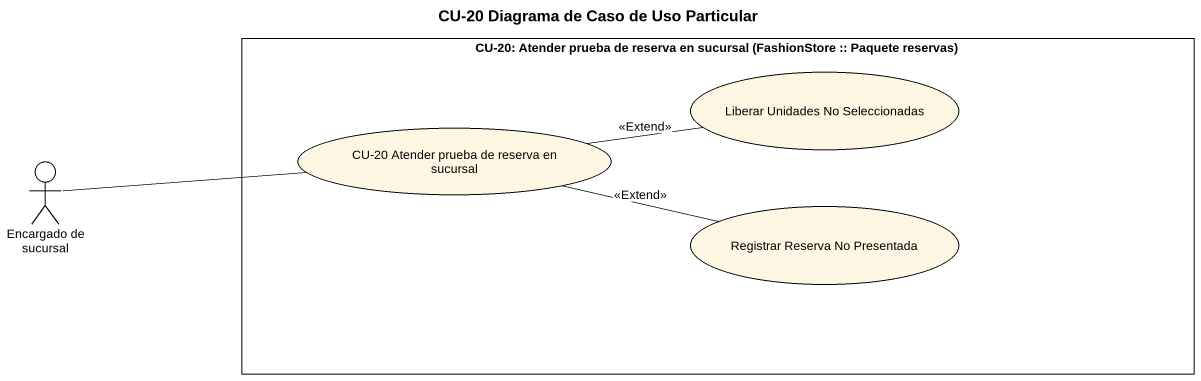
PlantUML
@startuml
title CU-20 Diagrama de Caso de Uso Particular
rectangle "CU-20: Atender prueba de reserva en sucursal (FashionStore :: Paquete reservas)" as CU_20_Atender_prueba_de {
  usecase "Liberar Unidades No Seleccionadas" as Liberar_Unidades_No
  usecase "CU-20 Atender prueba de reserva en sucursal" as CU_20_Atender_prueba_de_2
  usecase "Registrar Reserva No Presentada" as Registrar_Reserva_No
}
actor "Encargado de sucursal" as Encargado_de_sucursal
Liberar_Unidades_No -left- CU_20_Atender_prueba_de_2 : <<Extend>>
Encargado_de_sucursal -right- CU_20_Atender_prueba_de_2
Registrar_Reserva_No -left- CU_20_Atender_prueba_de_2 : <<Extend>>
@enduml
